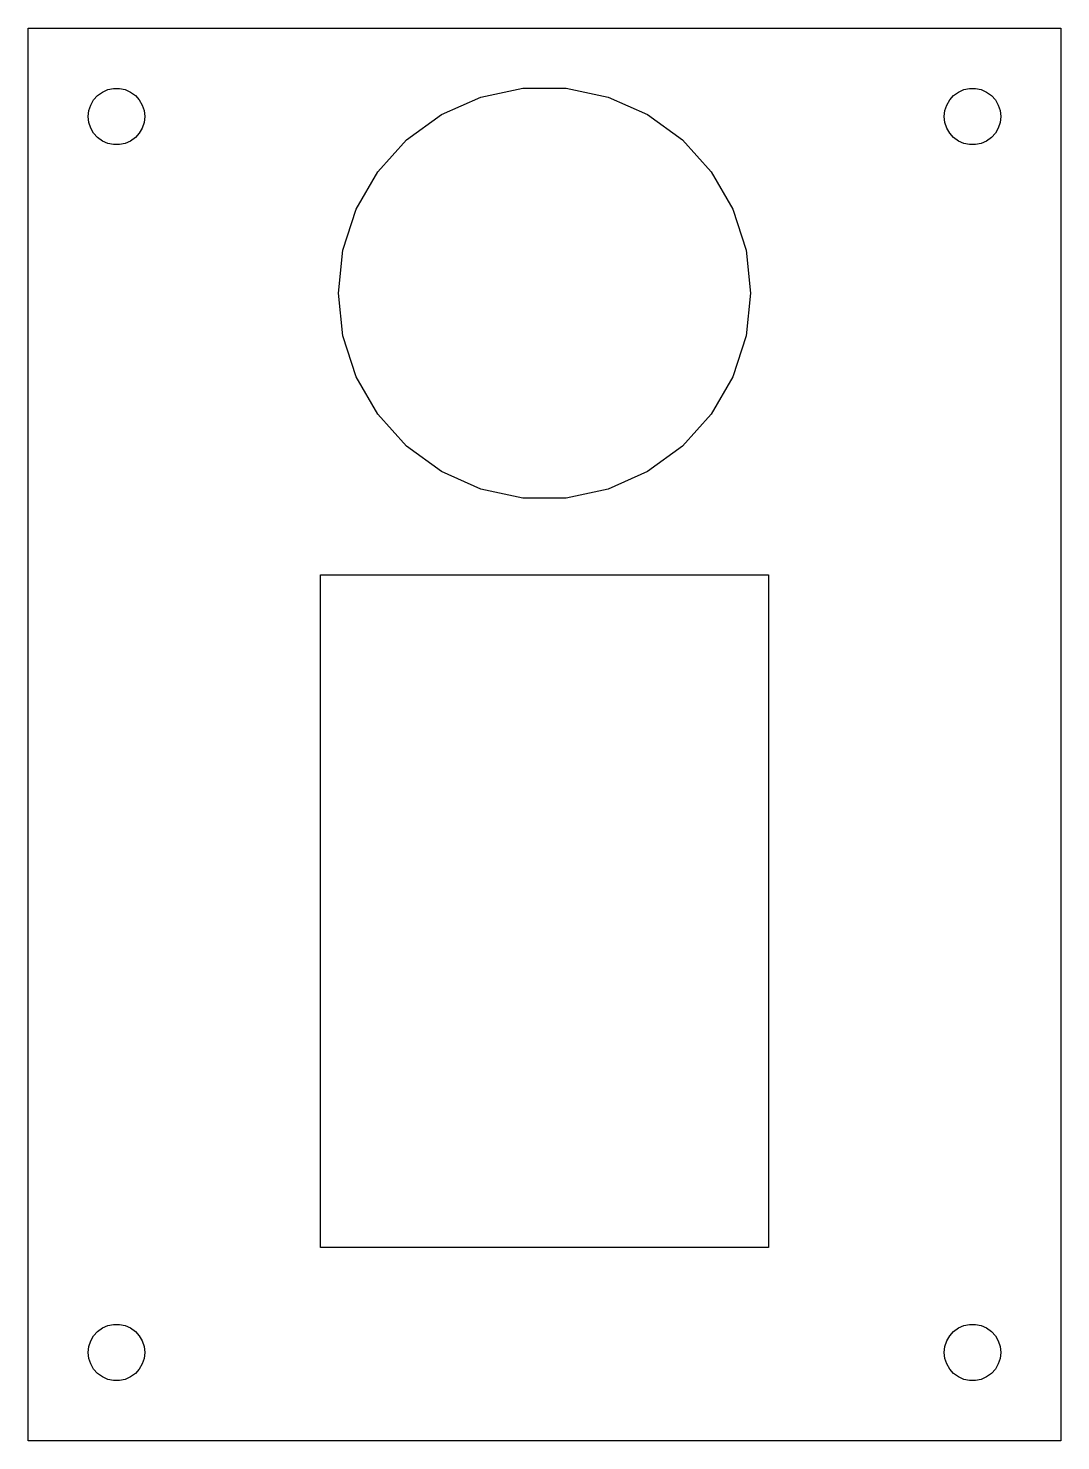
# Model space of a CAD drawing. Extents: x 68.3 to 126.8, y 150.3 to 230.3.
import ezdxf

# ---------------------------------------------------------------- set-up
doc = ezdxf.new("R2010")
doc.units = 0
doc.layers.add('Layer_1', color=7, linetype='CONTINUOUS')

msp = doc.modelspace()

# ---------------------------------------------------------------- linework, layer by layer
at = {"layer": 'Layer_1', "color": 7}
for points in [[(68.318256, 150.298411), (68.318256, 230.298415), (126.818255, 230.298415), (126.818255, 150.298411), (68.318256, 150.298411)], [(71.718255, 225.298413), (71.753255, 225.631416), (71.856255, 225.949415), (72.024255, 226.238414), (72.247255, 226.487416), (72.518255, 226.684415), (72.824255, 226.820415), (73.151255, 226.889413), (73.485255, 226.889413), (73.812255, 226.820415), (74.118255, 226.684415), (74.389255, 226.487416), (74.612255, 226.238414), (74.780255, 225.949415), (74.883255, 225.631416), (74.918255, 225.298413), (74.883255, 224.965414), (74.780255, 224.647414), (74.612255, 224.358416), (74.389255, 224.109414), (74.118255, 223.912414), (73.812255, 223.776414), (73.485255, 223.707414), (73.151255, 223.707414), (72.824255, 223.776414), (72.518255, 223.912414), (72.247255, 224.109414), (72.024255, 224.358416), (71.856255, 224.647414), (71.753255, 224.965414), (71.718255, 225.298413)], [(85.893255, 215.298414), (86.148255, 217.725415), (86.902255, 220.047415), (88.123255, 222.160416), (89.756255, 223.974416), (91.731255, 225.409414), (93.960255, 226.402413), (96.348255, 226.909414), (98.788255, 226.909414), (101.176255, 226.402413), (103.405255, 225.409414), (105.380255, 223.974416), (107.013255, 222.160416), (108.234255, 220.047415), (108.988255, 217.725415), (109.243255, 215.298414), (108.988255, 212.871415), (108.234255, 210.549415), (107.013255, 208.436415), (105.380255, 206.622414), (103.405255, 205.187413), (101.176255, 204.194417), (98.788255, 203.687405), (96.348255, 203.687405), (93.960255, 204.194417), (91.731255, 205.187413), (89.756255, 206.622414), (88.123255, 208.436415), (86.902255, 210.549415), (86.148255, 212.871415), (85.893255, 215.298414)], [(120.218255, 225.298413), (120.253255, 225.631416), (120.356255, 225.949415), (120.524255, 226.238414), (120.747255, 226.487416), (121.018255, 226.684415), (121.324255, 226.820415), (121.651255, 226.889413), (121.985255, 226.889413), (122.312255, 226.820415), (122.618255, 226.684415), (122.889255, 226.487416), (123.112255, 226.238414), (123.280255, 225.949415), (123.383255, 225.631416), (123.418255, 225.298413), (123.383255, 224.965414), (123.280255, 224.647414), (123.112255, 224.358416), (122.889255, 224.109414), (122.618255, 223.912414), (122.312255, 223.776414), (121.985255, 223.707414), (121.651255, 223.707414), (121.324255, 223.776414), (121.018255, 223.912414), (120.747255, 224.109414), (120.524255, 224.358416), (120.356255, 224.647414), (120.253255, 224.965414), (120.218255, 225.298413)], [(84.868255, 161.248407), (84.868255, 199.348407), (110.268255, 199.348407), (110.268255, 161.248407), (84.868255, 161.248407)], [(71.718255, 155.298401), (71.753255, 155.631423), (71.856255, 155.949403), (72.024255, 156.238427), (72.247255, 156.487403), (72.518255, 156.684423), (72.824255, 156.820425), (73.151255, 156.889401), (73.485255, 156.889401), (73.812255, 156.820425), (74.118255, 156.684423), (74.389255, 156.487403), (74.612255, 156.238427), (74.780255, 155.949403), (74.883255, 155.631423), (74.918255, 155.298401), (74.883255, 154.965407), (74.780255, 154.647427), (74.612255, 154.358403), (74.389255, 154.109427), (74.118255, 153.912408), (73.812255, 153.776405), (73.485255, 153.707401), (73.151255, 153.707401), (72.824255, 153.776405), (72.518255, 153.912408), (72.247255, 154.109427), (72.024255, 154.358403), (71.856255, 154.647427), (71.753255, 154.965407), (71.718255, 155.298401)], [(120.218255, 155.298401), (120.253255, 155.631423), (120.356255, 155.949403), (120.524255, 156.238427), (120.747255, 156.487403), (121.018255, 156.684423), (121.324255, 156.820425), (121.651255, 156.889401), (121.985255, 156.889401), (122.312255, 156.820425), (122.618255, 156.684423), (122.889255, 156.487403), (123.112255, 156.238427), (123.280255, 155.949403), (123.383255, 155.631423), (123.418255, 155.298401), (123.383255, 154.965407), (123.280255, 154.647427), (123.112255, 154.358403), (122.889255, 154.109427), (122.618255, 153.912408), (122.312255, 153.776405), (121.985255, 153.707401), (121.651255, 153.707401), (121.324255, 153.776405), (121.018255, 153.912408), (120.747255, 154.109427), (120.524255, 154.358403), (120.356255, 154.647427), (120.253255, 154.965407), (120.218255, 155.298401)]]:
    msp.add_lwpolyline(points, dxfattribs=at)

doc.saveas('drawing.dxf')
